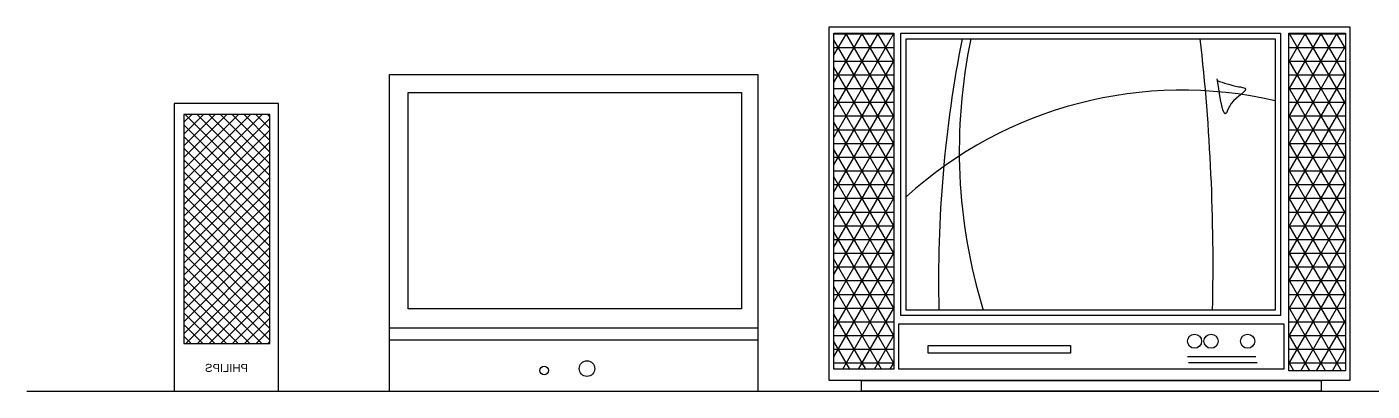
# Model space of a CAD drawing. Header units: millimetres. Extents: x 4513 to 24862, y 3359 to 11488.
# Drawn here: x 4513 to 6967, y 5880 to 6544 of the extents above; entities that cross this region are included whole.
import ezdxf

# ---------------------------------------------------------------- set-up
doc = ezdxf.new("R2010")
doc.units = ezdxf.units.MM
doc.layers.add('dwgmodels.com', color=169, linetype='Continuous')
doc.styles.get("Standard").update_dxf_attribs({"font": 'arial.ttf'})

msp = doc.modelspace()

# ---------------------------------------------------------------- hatches: boundary and pattern name
h = msp.add_hatch()
h.set_pattern_fill('NET3', color=256, scale=200, style=0)
h.set_pattern_definition([(0, (37993.022, 20531.445), (0, 25), []), (60, (37993.022, 20531.445), (-21.650635, 12.5), []), (120, (37993.022, 20531.445), (-21.650635, -12.5), [])])
h.paths.add_polyline_path([(6094.5, 6532.6), (5985.3, 6532.6), (5985.3, 5920), (6094.5, 5920)])
h.paths.add_polyline_path([(6815.1, 6532.6), (6815.1, 5917.1), (6918.3, 5917.1), (6918.3, 6532.6)])

# ---------------------------------------------------------------- linework, layer by layer
for p, q in [((5174.7, 5880.2), (5174.7, 6457.2)), ((5174.7, 6457.2), (5846.1, 6457.2)), ((5846.1, 6457.2), (5846.1, 5880.2)), ((5208.4, 6029.8), (5208.4, 6424.2)), ((5208.4, 6424.2), (5816.4, 6424.2)), ((5816.4, 6424.2), (5816.4, 6029.8)), ((4971.8, 6404.2), (4781.7, 6404.2)), ((4781.7, 6404.2), (4781.7, 5880.2)), ((4799.3, 6241.6), (4942, 6384.4)), ((4799.3, 6263), (4920.6, 6384.4)), ((4956.3, 6384.4), (4799.3, 6384.4)), ((4799.3, 6384.4), (4799.3, 5966.7)), ((4799.3, 6284.4), (4899.2, 6384.4)), ((4799.3, 6305.8), (4877.8, 6384.4)), ((4799.3, 6327.2), (4856.4, 6384.4)), ((4799.3, 6348.6), (4835, 6384.4)), ((4799.3, 6370), (4813.6, 6384.4)), ((4956.3, 6230), (4801.9, 6384.4)), ((4956.3, 6251.4), (4823.3, 6384.4)), ((4956.3, 6272.8), (4844.7, 6384.4)), ((4956.3, 6294.2), (4866.1, 6384.4)), ((4956.3, 6315.6), (4887.5, 6384.4)), ((4956.3, 6337), (4909, 6384.4)), ((4956.3, 6358.4), (4930.4, 6384.4)), ((4956.3, 6379.8), (4951.8, 6384.4)), ((4956.3, 5966.7), (4956.3, 6384.4)), ((4971.8, 5880.2), (4971.8, 6404.2)), ((4799.3, 6220.2), (4956.3, 6377.2)), ((4956.3, 6208.6), (4799.3, 6365.6)), ((4799.3, 6198.8), (4956.3, 6355.8)), ((4956.3, 6187.2), (4799.3, 6344.2)), ((4799.3, 6177.4), (4956.3, 6334.4)), ((4956.3, 6165.8), (4799.3, 6322.8)), ((4799.3, 6156), (4956.3, 6313)), ((4956.3, 6144.4), (4799.3, 6301.4)), ((4799.3, 6134.6), (4956.3, 6291.6)), ((4956.3, 6123), (4799.3, 6280)), ((4799.3, 6113.1), (4956.3, 6270.2)), ((4956.3, 6101.6), (4799.3, 6258.6)), ((4799.3, 6091.7), (4956.3, 6248.8)), ((4956.3, 6080.1), (4799.3, 6237.2)), ((4799.3, 6070.3), (4956.3, 6227.4)), ((4956.3, 6058.7), (4799.3, 6215.8)), ((4799.3, 6048.9), (4956.3, 6206)), ((4956.3, 6037.3), (4799.3, 6194.4)), ((4799.3, 6027.5), (4956.3, 6184.6)), ((4956.3, 6015.9), (4799.3, 6173)), ((4799.3, 6006.1), (4956.3, 6163.1)), ((4956.3, 5994.5), (4799.3, 6151.6)), ((4799.3, 5984.7), (4956.3, 6141.7)), ((4956.3, 5973.1), (4799.3, 6130.1)), ((4802.7, 5966.7), (4956.3, 6120.3)), ((4941.3, 5966.7), (4799.3, 6108.7)), ((4919.9, 5966.7), (4799.3, 6087.3)), ((4824.1, 5966.7), (4956.3, 6098.9)), ((4898.4, 5966.7), (4799.3, 6065.9)), ((4845.5, 5966.7), (4956.3, 6077.5)), ((4877, 5966.7), (4799.3, 6044.5)), ((4866.9, 5966.7), (4956.3, 6056.1)), ((4855.6, 5966.7), (4799.3, 6023.1)), ((4888.3, 5966.7), (4956.3, 6034.7)), ((4909.7, 5966.7), (4956.3, 6013.3)), ((5816.4, 6029.8), (5208.4, 6029.8)), ((4834.2, 5966.7), (4799.3, 6001.7)), ((4931.1, 5966.7), (4956.3, 5991.9)), ((5846.1, 5994.6), (5174.7, 5994.6)), ((4812.8, 5966.7), (4799.3, 5980.3)), ((4799.3, 5966.7), (4956.3, 5966.7)), ((4952.5, 5966.7), (4956.3, 5970.5)), ((5846.1, 5973.2), (5174.7, 5973.2)), ((6630.1, 5943.1), (6755, 5943.1)), ((6632.2, 5932.3), (6757.1, 5932.3))]:
    msp.add_line(p, q)
for points in [[(5976.7, 6543.7), (6926.2, 6543.7), (6926.2, 5899.7), (5976.7, 5899.7)], [(5985.3, 6532.6), (6094.5, 6532.6), (6094.5, 5920), (5985.3, 5920)], [(6107, 6532.3), (6800.1, 6532.3), (6800.1, 6017.9), (6107, 6017.9)], [(6815.1, 6532.6), (6918.3, 6532.6), (6918.3, 5917.1), (6815.1, 5917.1)], [(6117, 6522.3), (6790.1, 6522.3), (6790.1, 6027.9), (6117, 6027.9)], [(6103.3, 6002.5), (6806.2, 6002.5), (6806.2, 5920), (6103.3, 5920)], [(6157, 5963.3), (6416.7, 5963.3), (6416.7, 5949.3), (6157, 5949.3)], [(6035.5, 5899.7), (6874.2, 5899.7), (6874.2, 5880.2), (6035.5, 5880.2)]]:
    msp.add_lwpolyline(points, close=True)
for centre, radius in [((6643, 5971.1), 12.9), ((6673.1, 5971.1), 12.9), ((6739.9, 5971.1), 12.9), ((5456.5, 5917.6), 7.94), ((5534.7, 5921.2), 14.2)]:
    msp.add_circle(centre, radius)
for centre, radius, start, end in [((8462.7, 6081.9), 2286.7, 168.8953, 181.3542), ((7200.7, 6318.5), 986.9, 168.0817, 197.1275), ((3010.5, 6108.9), 3666.3, 358.734, 6.4753), ((6620.5, 5678.6), 749.9, 76.9348, 132.1782)]:
    msp.add_arc(centre, radius, start, end)
msp.add_spline([(6684.4, 6446.1), (6723.7, 6434.9), (6735, 6432.1), (6709.7, 6404), (6701.2, 6387.1), (6684.4, 6448.9)], degree=3)
at = {"layer": 'dwgmodels.com'}
msp.add_line((4513, 5880.2), (24839.2, 5880.2), dxfattribs=at)

# ---------------------------------------------------------------- texts
at = {"text_generation_flag": 2}
msp.add_text('PHILIPS', height=14.6, dxfattribs=at).set_placement((4916.2, 5915.2))

doc.saveas('drawing.dxf')
